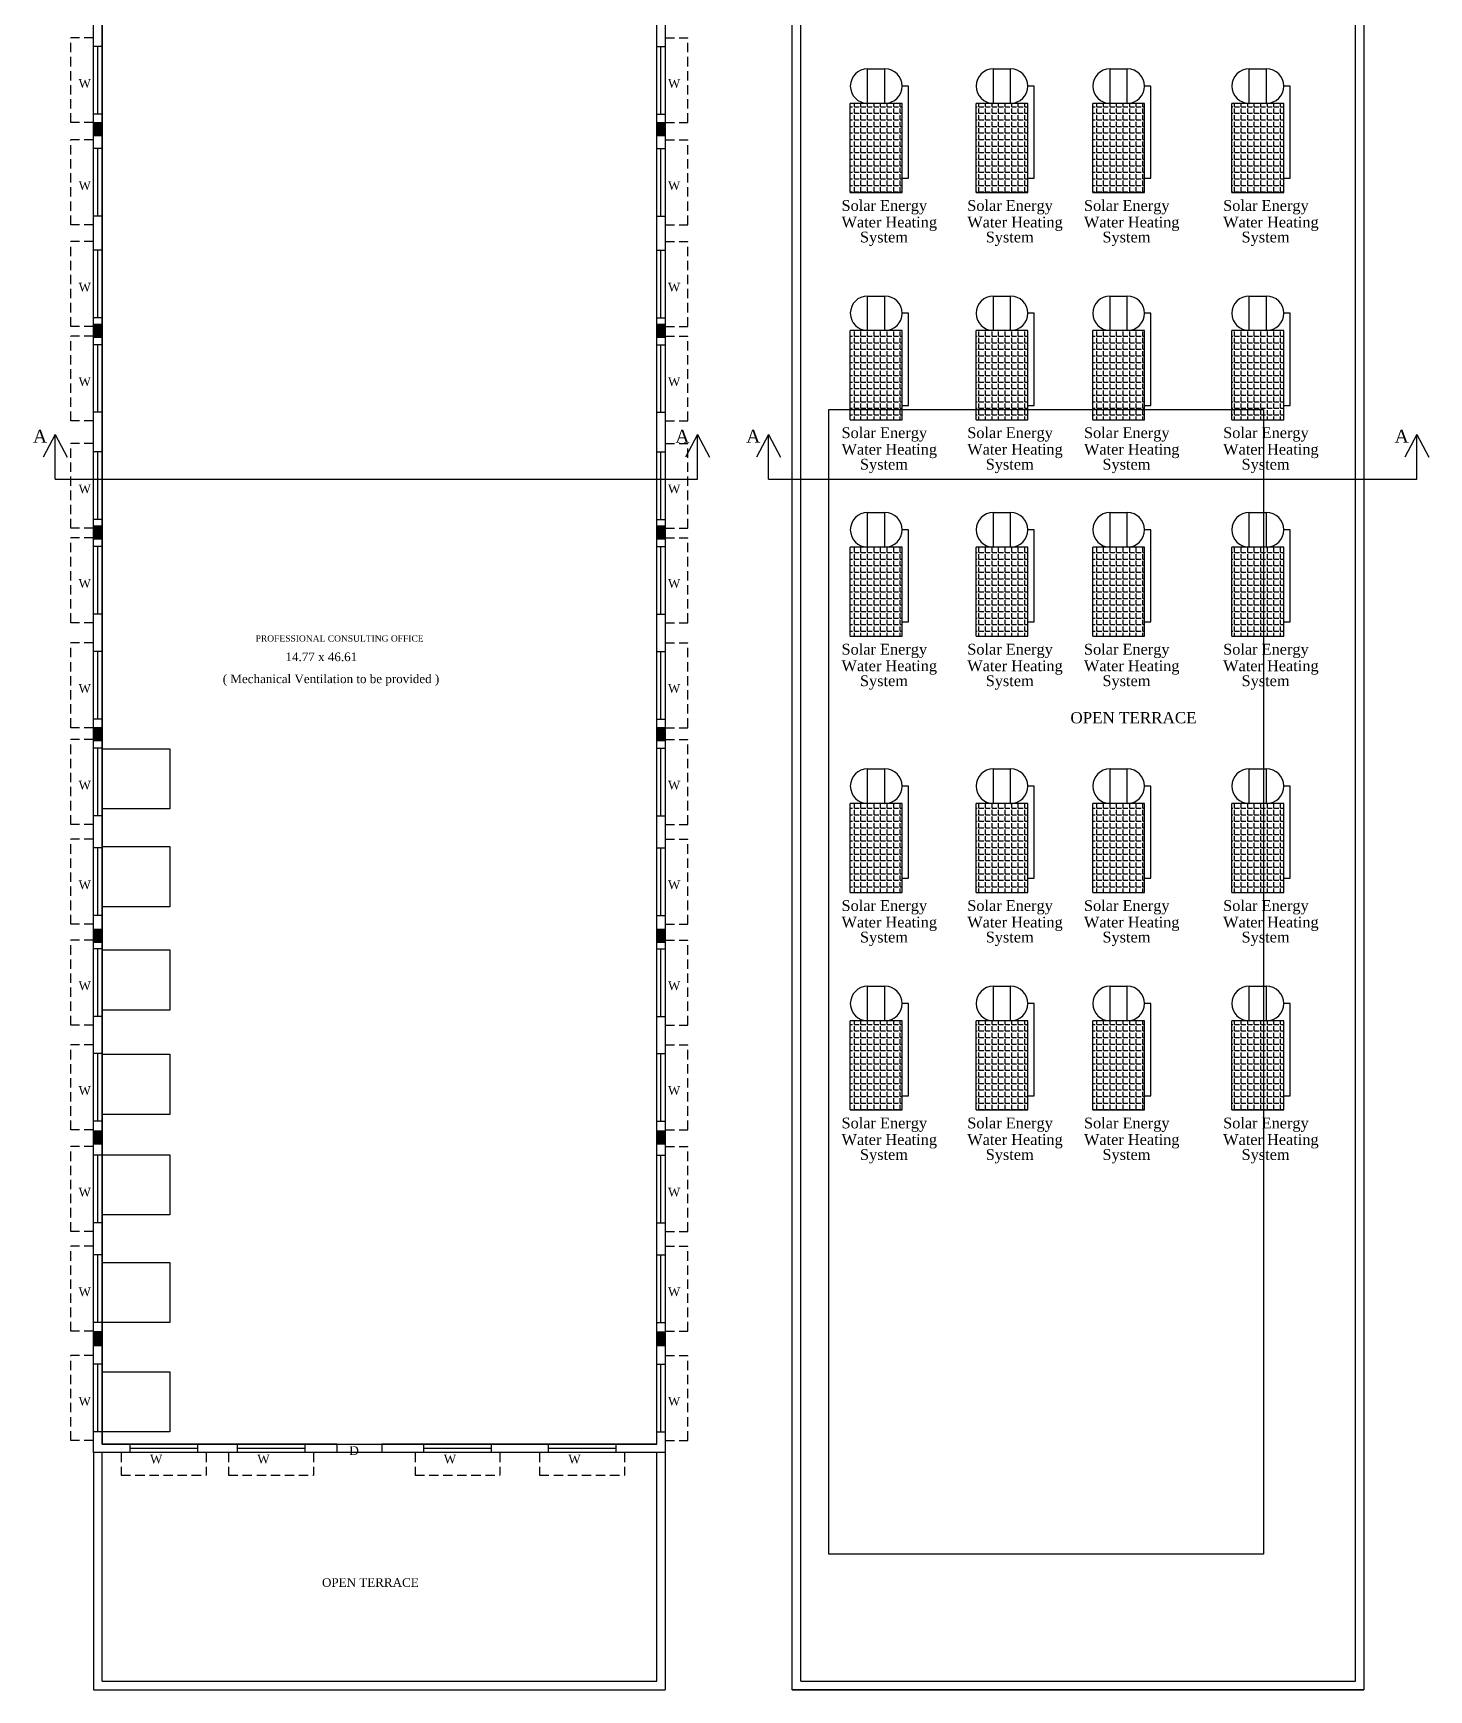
# Model space of a CAD drawing. Header units: metres. Extents: x 3520 to 17931, y 2577 to 6638.
# Drawn here: x 3589.89 to 3627.07, y 2625.92 to 2670.05 of the extents above; entities that cross this region are included whole.
import ezdxf

# ---------------------------------------------------------------- set-up
doc = ezdxf.new("R2010")
doc.units = ezdxf.units.M
doc.header["$MEASUREMENT"] = 0
doc.linetypes.add('DASHED2', pattern=[0.375, 0.25, -0.125])
for name, color, linetype in [('BLK_1_FLR_3_AC_ROOM_1', 7, 'Continuous'), ('BLK_1_FLR_3_BLT_UP_AREA', 7, 'Continuous'), ('BLK_1_FLR_3_CARPET_AREA', 7, 'Continuous'), ('BLK_1_FLR_3_ROOM_1_LIGHT_VENTILATION_1', 7, 'Continuous'), ('BLK_1_FLR_3_ROOM_1_LIGHT_VENTILATION_2', 7, 'Continuous'), ('BLK_1_FLR_3_ROOM_1_LIGHT_VENTILATION_3', 7, 'Continuous'), ('BLK_1_FLR_3_ROOM_1_LIGHT_VENTILATION_4', 7, 'Continuous'), ('BLK_1_FLR_3_ROOM_1_LIGHT_VENTILATION_5', 7, 'Continuous'), ('BLK_1_FLR_3_ROOM_1_LIGHT_VENTILATION_6', 7, 'Continuous'), ('BLK_1_FLR_3_ROOM_1_LIGHT_VENTILATION_7', 7, 'Continuous'), ('BLK_1_FLR_4_ROOF_AREA', 7, 'Continuous'), ('SOLAR_PANEL', 3, 'Continuous')]:
    doc.layers.add(name, color=color, linetype=linetype)
doc.styles.add('ANAND', font='times.ttf')
doc.styles.get("Standard").update_dxf_attribs({"font": 'times.ttf'})

# ---------------------------------------------------------------- blocks, each defined once
blk = doc.blocks.new('k')
at = {"ltscale": 0.23}
h = blk.add_hatch(dxfattribs=at)
h.set_pattern_fill('ANGLE', color=0, scale=0.02, style=0)
h.set_pattern_definition([(0, (0, -4.89214), (0, 0.1397), [0.1016, -0.0381]), (90, (0, -4.89214), (-0.1397, 0), [0.1016, -0.0381])])
h.paths.add_polyline_path([(7036.767, 1684.033), (7035.663, 1684.033), (7035.663, 1682.133), (7036.767, 1682.133)])
at = {"color": 0}
for p, q in [((7036.031, 1684.769), (7036.399, 1684.769)), ((7036.031, 1684.033), (7036.031, 1684.769)), ((7036.399, 1684.033), (7036.399, 1684.769)), ((7036.901, 1684.401), (7036.767, 1684.401)), ((7036.901, 1682.437), (7036.901, 1684.401)), ((7036.767, 1684.033), (7035.663, 1684.033)), ((7035.663, 1682.133), (7035.663, 1684.033)), ((7036.767, 1682.133), (7036.767, 1684.033)), ((7036.767, 1682.437), (7036.901, 1682.437))]:
    blk.add_line(p, q, dxfattribs=at)
at = {"color": 0, "linetype": 'ByBlock'}
blk.add_line((7035.663, 1682.133), (7036.767, 1682.133), dxfattribs=at)
at = {"color": 0}
for centre, start, end in [((7036.031, 1684.401), 90, 270), ((7036.399, 1684.401), 270, 90)]:
    blk.add_arc(centre, 0.368, start, end, dxfattribs=at)
at = {"color": 0, "style": 'ANAND'}
for s, p in [('Solar Energy ', (7035.476, 1681.741)), ('Water Heating ', (7035.476, 1681.388)), ('System', (7035.869, 1681.069))]:
    blk.add_text(s, height=0.23, rotation=0.0024, dxfattribs=at).set_placement(p)

msp = doc.modelspace()

# ---------------------------------------------------------------- hatches: boundary and pattern name
h = msp.add_hatch(color=256)
h.paths.add_polyline_path([(3591.728, 2667.684), (3591.613, 2667.684), (3591.613, 2667.417), (3591.728, 2667.417)])
h.paths.add_polyline_path([(3591.613, 2667.684), (3591.499, 2667.684), (3591.499, 2667.417), (3591.613, 2667.417)])
h.paths.add_polyline_path([(3591.728, 2667.417), (3591.613, 2667.417), (3591.613, 2667.303), (3591.728, 2667.303)])
h.paths.add_polyline_path([(3591.613, 2667.417), (3591.499, 2667.417), (3591.499, 2667.303), (3591.613, 2667.303)])
h = msp.add_hatch(color=256)
h.paths.add_polyline_path([(3606.73, 2667.684), (3606.616, 2667.684), (3606.616, 2667.417), (3606.73, 2667.417)])
h.paths.add_polyline_path([(3606.616, 2667.684), (3606.502, 2667.684), (3606.502, 2667.417), (3606.616, 2667.417)])
h.paths.add_polyline_path([(3606.73, 2667.417), (3606.616, 2667.417), (3606.616, 2667.303), (3606.73, 2667.303)])
h.paths.add_polyline_path([(3606.616, 2667.417), (3606.502, 2667.417), (3606.502, 2667.303), (3606.616, 2667.303)])
h = msp.add_hatch(color=256)
h.paths.add_polyline_path([(3591.728, 2662.312), (3591.613, 2662.312), (3591.613, 2662.045), (3591.728, 2662.045)])
h.paths.add_polyline_path([(3591.613, 2662.312), (3591.499, 2662.312), (3591.499, 2662.045), (3591.613, 2662.045)])
h.paths.add_polyline_path([(3591.728, 2662.045), (3591.613, 2662.045), (3591.613, 2661.931), (3591.728, 2661.931)])
h.paths.add_polyline_path([(3591.613, 2662.045), (3591.499, 2662.045), (3591.499, 2661.931), (3591.613, 2661.931)])
h = msp.add_hatch(color=256)
h.paths.add_polyline_path([(3606.73, 2662.312), (3606.616, 2662.312), (3606.616, 2662.045), (3606.73, 2662.045)])
h.paths.add_polyline_path([(3606.616, 2662.312), (3606.501, 2662.312), (3606.501, 2662.045), (3606.616, 2662.045)])
h.paths.add_polyline_path([(3606.73, 2662.045), (3606.616, 2662.045), (3606.616, 2661.931), (3606.73, 2661.931)])
h.paths.add_polyline_path([(3606.616, 2662.045), (3606.501, 2662.045), (3606.501, 2661.931), (3606.616, 2661.931)])
h = msp.add_hatch(color=256)
h.paths.add_polyline_path([(3591.728, 2656.94), (3591.613, 2656.94), (3591.613, 2656.673), (3591.728, 2656.673)])
h.paths.add_polyline_path([(3591.613, 2656.94), (3591.499, 2656.94), (3591.499, 2656.673), (3591.613, 2656.673)])
h.paths.add_polyline_path([(3591.728, 2656.673), (3591.613, 2656.673), (3591.613, 2656.559), (3591.728, 2656.559)])
h.paths.add_polyline_path([(3591.613, 2656.673), (3591.499, 2656.673), (3591.499, 2656.559), (3591.613, 2656.559)])
h = msp.add_hatch(color=256)
h.paths.add_polyline_path([(3606.73, 2656.94), (3606.616, 2656.94), (3606.616, 2656.673), (3606.73, 2656.673)])
h.paths.add_polyline_path([(3606.616, 2656.94), (3606.502, 2656.94), (3606.502, 2656.673), (3606.616, 2656.673)])
h.paths.add_polyline_path([(3606.73, 2656.673), (3606.616, 2656.673), (3606.616, 2656.559), (3606.73, 2656.559)])
h.paths.add_polyline_path([(3606.616, 2656.673), (3606.502, 2656.673), (3606.502, 2656.559), (3606.616, 2656.559)])
h = msp.add_hatch(color=256)
h.paths.add_polyline_path([(3591.728, 2651.568), (3591.613, 2651.568), (3591.613, 2651.301), (3591.728, 2651.301)])
h.paths.add_polyline_path([(3591.613, 2651.568), (3591.499, 2651.568), (3591.499, 2651.301), (3591.613, 2651.301)])
h.paths.add_polyline_path([(3591.728, 2651.301), (3591.613, 2651.301), (3591.613, 2651.187), (3591.728, 2651.187)])
h.paths.add_polyline_path([(3591.613, 2651.301), (3591.499, 2651.301), (3591.499, 2651.187), (3591.613, 2651.187)])
h = msp.add_hatch(color=256)
h.paths.add_polyline_path([(3606.73, 2651.568), (3606.616, 2651.568), (3606.616, 2651.301), (3606.73, 2651.301)])
h.paths.add_polyline_path([(3606.616, 2651.568), (3606.501, 2651.568), (3606.501, 2651.301), (3606.616, 2651.301)])
h.paths.add_polyline_path([(3606.73, 2651.301), (3606.616, 2651.301), (3606.616, 2651.187), (3606.73, 2651.187)])
h.paths.add_polyline_path([(3606.616, 2651.301), (3606.501, 2651.301), (3606.501, 2651.187), (3606.616, 2651.187)])
h = msp.add_hatch(color=256)
h.paths.add_polyline_path([(3591.728, 2646.195), (3591.613, 2646.195), (3591.613, 2645.929), (3591.728, 2645.929)])
h.paths.add_polyline_path([(3591.613, 2646.195), (3591.499, 2646.195), (3591.499, 2645.929), (3591.613, 2645.929)])
h.paths.add_polyline_path([(3591.728, 2645.929), (3591.613, 2645.929), (3591.613, 2645.815), (3591.728, 2645.815)])
h.paths.add_polyline_path([(3591.613, 2645.929), (3591.499, 2645.929), (3591.499, 2645.815), (3591.613, 2645.815)])
h = msp.add_hatch(color=256)
h.paths.add_polyline_path([(3606.73, 2646.195), (3606.616, 2646.195), (3606.616, 2645.929), (3606.73, 2645.929)])
h.paths.add_polyline_path([(3606.616, 2646.195), (3606.502, 2646.195), (3606.502, 2645.929), (3606.616, 2645.929)])
h.paths.add_polyline_path([(3606.73, 2645.929), (3606.616, 2645.929), (3606.616, 2645.815), (3606.73, 2645.815)])
h.paths.add_polyline_path([(3606.616, 2645.929), (3606.502, 2645.929), (3606.502, 2645.815), (3606.616, 2645.815)])
h = msp.add_hatch(color=256)
h.paths.add_polyline_path([(3591.728, 2640.823), (3591.613, 2640.823), (3591.613, 2640.557), (3591.728, 2640.557)])
h.paths.add_polyline_path([(3591.613, 2640.823), (3591.499, 2640.823), (3591.499, 2640.557), (3591.613, 2640.557)])
h.paths.add_polyline_path([(3591.728, 2640.557), (3591.613, 2640.557), (3591.613, 2640.443), (3591.728, 2640.443)])
h.paths.add_polyline_path([(3591.613, 2640.557), (3591.499, 2640.557), (3591.499, 2640.443), (3591.613, 2640.443)])
h = msp.add_hatch(color=256)
h.paths.add_polyline_path([(3606.73, 2640.823), (3606.616, 2640.823), (3606.616, 2640.557), (3606.73, 2640.557)])
h.paths.add_polyline_path([(3606.616, 2640.823), (3606.502, 2640.823), (3606.502, 2640.557), (3606.616, 2640.557)])
h.paths.add_polyline_path([(3606.73, 2640.557), (3606.616, 2640.557), (3606.616, 2640.443), (3606.73, 2640.443)])
h.paths.add_polyline_path([(3606.616, 2640.557), (3606.502, 2640.557), (3606.502, 2640.443), (3606.616, 2640.443)])
h = msp.add_hatch(color=256)
h.paths.add_polyline_path([(3591.728, 2635.451), (3591.613, 2635.451), (3591.613, 2635.185), (3591.728, 2635.185)])
h.paths.add_polyline_path([(3591.613, 2635.451), (3591.499, 2635.451), (3591.499, 2635.185), (3591.613, 2635.185)])
h.paths.add_polyline_path([(3591.728, 2635.185), (3591.613, 2635.185), (3591.613, 2635.07), (3591.728, 2635.07)])
h.paths.add_polyline_path([(3591.613, 2635.185), (3591.499, 2635.185), (3591.499, 2635.07), (3591.613, 2635.07)])
h = msp.add_hatch(color=256)
h.paths.add_polyline_path([(3606.73, 2635.451), (3606.616, 2635.451), (3606.616, 2635.185), (3606.73, 2635.185)])
h.paths.add_polyline_path([(3606.616, 2635.451), (3606.502, 2635.451), (3606.502, 2635.185), (3606.616, 2635.185)])
h.paths.add_polyline_path([(3606.73, 2635.185), (3606.616, 2635.185), (3606.616, 2635.07), (3606.73, 2635.07)])
h.paths.add_polyline_path([(3606.616, 2635.185), (3606.502, 2635.185), (3606.502, 2635.07), (3606.616, 2635.07)])

# ---------------------------------------------------------------- linework, layer by layer
for p, q in [((3591.499, 2632.237), (3591.499, 2685.621)), ((3591.728, 2632.466), (3591.728, 2685.393)), ((3606.73, 2685.621), (3606.73, 2625.917)), ((3610.112, 2625.917), (3610.112, 2685.621)), ((3610.341, 2626.147), (3610.341, 2685.393)), ((3625.343, 2685.621), (3625.343, 2625.917)), ((3606.502, 2632.466), (3606.502, 2679.072)), ((3606.502, 2632.466), (3606.502, 2679.072)), ((3625.115, 2626.147), (3625.115, 2679.072)), ((3625.115, 2626.147), (3625.115, 2679.072)), ((3591.728, 2669.699), (3591.499, 2669.699)), ((3591.613, 2667.899), (3591.613, 2669.699)), ((3606.502, 2669.699), (3606.73, 2669.699)), ((3606.616, 2667.899), (3606.616, 2669.699)), ((3591.728, 2667.899), (3591.499, 2667.899)), ((3606.502, 2667.899), (3606.73, 2667.899)), ((3591.728, 2666.978), (3591.499, 2666.978)), ((3591.613, 2665.178), (3591.613, 2666.978)), ((3606.502, 2666.978), (3606.73, 2666.978)), ((3606.616, 2665.178), (3606.616, 2666.978)), ((3591.728, 2665.178), (3591.499, 2665.178)), ((3606.502, 2665.178), (3606.73, 2665.178)), ((3591.728, 2664.27), (3591.499, 2664.27)), ((3591.613, 2662.47), (3591.613, 2664.27)), ((3606.502, 2664.27), (3606.73, 2664.27)), ((3606.616, 2662.47), (3606.616, 2664.27)), ((3591.728, 2662.47), (3591.499, 2662.47)), ((3606.502, 2662.47), (3606.73, 2662.47)), ((3591.728, 2661.753), (3591.499, 2661.753)), ((3591.613, 2659.953), (3591.613, 2661.753)), ((3606.502, 2661.753), (3606.73, 2661.753)), ((3606.616, 2659.953), (3606.616, 2661.753)), ((3591.728, 2659.953), (3591.499, 2659.953)), ((3606.502, 2659.953), (3606.73, 2659.953)), ((3590.479, 2659.359), (3590.16, 2658.761)), ((3590.479, 2658.167), (3590.479, 2659.359)), ((3590.479, 2659.359), (3590.798, 2658.761)), ((3607.593, 2659.359), (3607.273, 2658.761)), ((3607.593, 2658.167), (3607.593, 2659.359)), ((3607.593, 2659.359), (3607.912, 2658.761)), ((3609.48, 2659.359), (3609.161, 2658.761)), ((3609.48, 2658.167), (3609.48, 2659.359)), ((3609.48, 2659.359), (3609.8, 2658.761)), ((3626.754, 2659.359), (3626.435, 2658.761)), ((3626.754, 2658.167), (3626.754, 2659.359)), ((3626.754, 2659.359), (3627.073, 2658.761)), ((3591.728, 2658.895), (3591.499, 2658.895)), ((3591.613, 2657.095), (3591.613, 2658.895)), ((3606.502, 2658.895), (3606.73, 2658.895)), ((3606.616, 2657.095), (3606.616, 2658.895)), ((3590.479, 2658.167), (3607.593, 2658.167)), ((3609.48, 2658.167), (3626.754, 2658.167)), ((3591.728, 2657.095), (3591.499, 2657.095)), ((3606.502, 2657.095), (3606.73, 2657.095)), ((3591.728, 2656.378), (3591.499, 2656.378)), ((3591.613, 2654.578), (3591.613, 2656.378)), ((3606.502, 2656.378), (3606.73, 2656.378)), ((3606.616, 2654.578), (3606.616, 2656.378)), ((3591.728, 2654.578), (3591.499, 2654.578)), ((3606.502, 2654.578), (3606.73, 2654.578)), ((3591.728, 2653.58), (3591.499, 2653.58)), ((3591.613, 2651.78), (3591.613, 2653.58)), ((3606.502, 2653.58), (3606.73, 2653.58)), ((3606.616, 2651.78), (3606.616, 2653.58)), ((3591.728, 2651.78), (3591.499, 2651.78)), ((3606.502, 2651.78), (3606.73, 2651.78)), ((3591.728, 2651.003), (3591.499, 2651.003)), ((3591.613, 2649.203), (3591.613, 2651.003)), ((3606.502, 2651.003), (3606.73, 2651.003)), ((3606.616, 2649.203), (3606.616, 2651.003)), ((3591.728, 2649.203), (3591.499, 2649.203)), ((3606.502, 2649.203), (3606.73, 2649.203)), ((3591.728, 2648.348), (3591.499, 2648.348)), ((3591.613, 2646.548), (3591.613, 2648.348)), ((3606.502, 2648.348), (3606.73, 2648.348)), ((3606.616, 2646.548), (3606.616, 2648.348)), ((3591.728, 2646.548), (3591.499, 2646.548)), ((3606.502, 2646.548), (3606.73, 2646.548)), ((3591.728, 2645.658), (3591.499, 2645.658)), ((3591.613, 2643.858), (3591.613, 2645.658)), ((3606.502, 2645.658), (3606.73, 2645.658)), ((3606.616, 2643.858), (3606.616, 2645.658)), ((3591.728, 2643.858), (3591.499, 2643.858)), ((3606.502, 2643.858), (3606.73, 2643.858)), ((3591.728, 2642.869), (3591.499, 2642.869)), ((3591.613, 2641.069), (3591.613, 2642.869)), ((3606.502, 2642.869), (3606.73, 2642.869)), ((3606.616, 2641.069), (3606.616, 2642.869)), ((3591.728, 2641.069), (3591.499, 2641.069)), ((3606.502, 2641.069), (3606.73, 2641.069)), ((3591.728, 2640.16), (3591.499, 2640.16)), ((3591.613, 2638.36), (3591.613, 2640.16)), ((3606.502, 2640.16), (3606.73, 2640.16)), ((3606.616, 2638.36), (3606.616, 2640.16)), ((3591.728, 2638.36), (3591.499, 2638.36)), ((3606.502, 2638.36), (3606.73, 2638.36)), ((3591.728, 2637.505), (3591.499, 2637.505)), ((3591.613, 2635.705), (3591.613, 2637.505)), ((3606.502, 2637.505), (3606.73, 2637.505)), ((3606.616, 2635.705), (3606.616, 2637.505)), ((3591.728, 2635.705), (3591.499, 2635.705)), ((3591.728, 2635.451), (3591.499, 2635.451)), ((3591.728, 2635.451), (3591.499, 2635.451)), ((3591.728, 2635.451), (3591.499, 2635.451)), ((3606.502, 2635.705), (3606.73, 2635.705)), ((3606.502, 2635.451), (3606.73, 2635.451)), ((3606.502, 2635.451), (3606.73, 2635.451)), ((3591.728, 2634.591), (3591.499, 2634.591)), ((3591.613, 2632.791), (3591.613, 2634.591)), ((3606.502, 2634.591), (3606.73, 2634.591)), ((3606.616, 2632.791), (3606.616, 2634.591)), ((3591.728, 2632.791), (3591.499, 2632.791)), ((3597.977, 2632.466), (3591.728, 2632.466)), ((3592.468, 2632.466), (3592.468, 2632.237)), ((3594.268, 2632.466), (3594.268, 2632.237)), ((3595.326, 2632.466), (3595.326, 2632.237)), ((3597.126, 2632.466), (3597.126, 2632.237)), ((3597.977, 2632.466), (3597.977, 2632.237)), ((3606.502, 2632.466), (3599.177, 2632.466)), ((3599.177, 2632.466), (3599.177, 2632.237)), ((3600.294, 2632.466), (3600.294, 2632.237)), ((3602.094, 2632.466), (3602.094, 2632.237)), ((3603.613, 2632.466), (3603.613, 2632.237)), ((3605.413, 2632.466), (3605.413, 2632.237)), ((3606.502, 2632.791), (3606.73, 2632.791)), ((3597.977, 2632.237), (3591.499, 2632.237)), ((3591.499, 2632.237), (3591.499, 2625.917)), ((3591.728, 2626.147), (3591.728, 2632.237)), ((3592.468, 2632.352), (3594.268, 2632.352)), ((3595.326, 2632.352), (3597.126, 2632.352)), ((3606.73, 2632.237), (3599.177, 2632.237)), ((3600.294, 2632.352), (3602.094, 2632.352)), ((3603.613, 2632.352), (3605.413, 2632.352)), ((3606.502, 2626.147), (3606.502, 2632.237)), ((3606.502, 2626.147), (3606.502, 2632.237)), ((3591.499, 2625.917), (3606.73, 2625.917)), ((3591.728, 2626.147), (3606.502, 2626.147)), ((3610.112, 2625.917), (3625.343, 2625.917)), ((3610.341, 2626.147), (3625.115, 2626.147))]:
    msp.add_line(p, q)
at = {"linetype": 'DASHED2'}
for p, q in [((3590.899, 2667.669), (3590.899, 2669.929)), ((3591.499, 2669.929), (3590.899, 2669.929)), ((3606.73, 2669.929), (3607.33, 2669.929)), ((3607.33, 2667.669), (3607.33, 2669.929)), ((3591.499, 2667.669), (3590.899, 2667.669)), ((3606.73, 2667.669), (3607.33, 2667.669)), ((3590.899, 2664.948), (3590.899, 2667.208)), ((3591.499, 2667.208), (3590.899, 2667.208)), ((3606.73, 2667.208), (3607.33, 2667.208)), ((3607.33, 2664.948), (3607.33, 2667.208)), ((3591.499, 2664.948), (3590.899, 2664.948)), ((3606.73, 2664.948), (3607.33, 2664.948)), ((3590.899, 2662.24), (3590.899, 2664.5)), ((3591.499, 2664.5), (3590.899, 2664.5)), ((3606.73, 2664.5), (3607.33, 2664.5)), ((3607.33, 2662.24), (3607.33, 2664.5)), ((3591.499, 2662.24), (3590.899, 2662.24)), ((3590.899, 2659.723), (3590.899, 2661.983)), ((3591.499, 2661.983), (3590.899, 2661.983)), ((3606.73, 2662.24), (3607.33, 2662.24)), ((3606.73, 2661.983), (3607.33, 2661.983)), ((3607.33, 2659.723), (3607.33, 2661.983)), ((3591.499, 2659.723), (3590.899, 2659.723)), ((3606.73, 2659.723), (3607.33, 2659.723)), ((3590.899, 2656.865), (3590.899, 2659.125)), ((3591.499, 2659.125), (3590.899, 2659.125)), ((3606.73, 2659.125), (3607.33, 2659.125)), ((3607.33, 2656.865), (3607.33, 2659.125)), ((3591.499, 2656.865), (3590.899, 2656.865)), ((3606.73, 2656.865), (3607.33, 2656.865)), ((3590.899, 2654.348), (3590.899, 2656.608)), ((3591.499, 2656.608), (3590.899, 2656.608)), ((3606.73, 2656.608), (3607.33, 2656.608)), ((3607.33, 2654.348), (3607.33, 2656.608)), ((3591.499, 2654.348), (3590.899, 2654.348)), ((3606.73, 2654.348), (3607.33, 2654.348)), ((3590.899, 2651.55), (3590.899, 2653.81)), ((3591.499, 2653.81), (3590.899, 2653.81)), ((3606.73, 2653.81), (3607.33, 2653.81)), ((3607.33, 2651.55), (3607.33, 2653.81)), ((3591.499, 2651.55), (3590.899, 2651.55)), ((3606.73, 2651.55), (3607.33, 2651.55)), ((3590.899, 2648.973), (3590.899, 2651.233)), ((3591.499, 2651.233), (3590.899, 2651.233)), ((3606.73, 2651.233), (3607.33, 2651.233)), ((3607.33, 2648.973), (3607.33, 2651.233)), ((3591.499, 2648.973), (3590.899, 2648.973)), ((3606.73, 2648.973), (3607.33, 2648.973)), ((3590.899, 2646.318), (3590.899, 2648.578)), ((3591.499, 2648.578), (3590.899, 2648.578)), ((3606.73, 2648.578), (3607.33, 2648.578)), ((3607.33, 2646.318), (3607.33, 2648.578)), ((3591.499, 2646.318), (3590.899, 2646.318)), ((3606.73, 2646.318), (3607.33, 2646.318)), ((3590.899, 2643.628), (3590.899, 2645.888)), ((3591.499, 2645.888), (3590.899, 2645.888)), ((3606.73, 2645.888), (3607.33, 2645.888)), ((3607.33, 2643.628), (3607.33, 2645.888)), ((3591.499, 2643.628), (3590.899, 2643.628)), ((3606.73, 2643.628), (3607.33, 2643.628)), ((3590.899, 2640.839), (3590.899, 2643.099)), ((3591.499, 2643.099), (3590.899, 2643.099)), ((3606.73, 2643.099), (3607.33, 2643.099)), ((3607.33, 2640.839), (3607.33, 2643.099)), ((3591.499, 2640.839), (3590.899, 2640.839)), ((3606.73, 2640.839), (3607.33, 2640.839)), ((3590.899, 2638.13), (3590.899, 2640.39)), ((3591.499, 2640.39), (3590.899, 2640.39)), ((3606.73, 2640.39), (3607.33, 2640.39)), ((3607.33, 2638.13), (3607.33, 2640.39)), ((3591.499, 2638.13), (3590.899, 2638.13)), ((3606.73, 2638.13), (3607.33, 2638.13)), ((3590.899, 2635.475), (3590.899, 2637.735)), ((3591.499, 2637.735), (3590.899, 2637.735)), ((3606.73, 2637.735), (3607.33, 2637.735)), ((3607.33, 2635.475), (3607.33, 2637.735)), ((3591.499, 2635.475), (3590.899, 2635.475)), ((3606.73, 2635.475), (3607.33, 2635.475)), ((3590.899, 2632.561), (3590.899, 2634.821)), ((3591.499, 2634.821), (3590.899, 2634.821)), ((3606.73, 2634.821), (3607.33, 2634.821)), ((3607.33, 2632.561), (3607.33, 2634.821)), ((3591.499, 2632.561), (3590.899, 2632.561)), ((3606.73, 2632.561), (3607.33, 2632.561)), ((3592.238, 2632.237), (3592.238, 2631.637)), ((3594.498, 2632.237), (3594.498, 2631.637)), ((3595.096, 2632.237), (3595.096, 2631.637)), ((3597.356, 2632.237), (3597.356, 2631.637)), ((3600.064, 2632.237), (3600.064, 2631.637)), ((3602.324, 2632.237), (3602.324, 2631.637)), ((3603.383, 2632.237), (3603.383, 2631.637)), ((3605.643, 2632.237), (3605.643, 2631.637)), ((3592.238, 2631.637), (3594.498, 2631.637)), ((3595.096, 2631.637), (3597.356, 2631.637)), ((3600.064, 2631.637), (3602.324, 2631.637)), ((3603.383, 2631.637), (3605.643, 2631.637))]:
    msp.add_line(p, q, dxfattribs=at)
at = {"layer": 'BLK_1_FLR_3_AC_ROOM_1', "color": 2}
msp.add_lwpolyline([(3606.502, 2672.623), (3591.728, 2672.623), (3591.728, 2632.466), (3606.502, 2632.466)], close=True, dxfattribs=at)
at = {"layer": 'BLK_1_FLR_3_BLT_UP_AREA', "color": 18}
msp.add_lwpolyline([(3606.73, 2632.237), (3591.499, 2632.237), (3591.499, 2685.621), (3606.73, 2685.621)], close=True, dxfattribs=at)
at = {"layer": 'BLK_1_FLR_3_CARPET_AREA', "color": 18}
msp.add_lwpolyline([(3606.502, 2672.623), (3591.728, 2672.623), (3591.728, 2632.466), (3606.502, 2632.466)], close=True, dxfattribs=at)
at = {"layer": 'BLK_1_FLR_3_ROOM_1_LIGHT_VENTILATION_1', "color": 2}
msp.add_lwpolyline([(3591.728, 2634.391), (3593.528, 2634.391), (3593.528, 2632.791), (3591.728, 2632.791)], close=True, dxfattribs=at)
at = {"layer": 'BLK_1_FLR_3_ROOM_1_LIGHT_VENTILATION_2', "color": 2}
msp.add_lwpolyline([(3591.728, 2637.305), (3593.528, 2637.305), (3593.528, 2635.705), (3591.728, 2635.705)], close=True, dxfattribs=at)
at = {"layer": 'BLK_1_FLR_3_ROOM_1_LIGHT_VENTILATION_3', "color": 2}
msp.add_lwpolyline([(3591.728, 2640.171), (3593.528, 2640.171), (3593.528, 2638.571), (3591.728, 2638.571)], close=True, dxfattribs=at)
at = {"layer": 'BLK_1_FLR_3_ROOM_1_LIGHT_VENTILATION_4', "color": 2}
msp.add_lwpolyline([(3591.728, 2642.849), (3593.528, 2642.849), (3593.528, 2641.249), (3591.728, 2641.249)], close=True, dxfattribs=at)
at = {"layer": 'BLK_1_FLR_3_ROOM_1_LIGHT_VENTILATION_5', "color": 2}
msp.add_lwpolyline([(3591.728, 2645.629), (3593.528, 2645.629), (3593.528, 2644.029), (3591.728, 2644.029)], close=True, dxfattribs=at)
at = {"layer": 'BLK_1_FLR_3_ROOM_1_LIGHT_VENTILATION_6', "color": 2}
msp.add_lwpolyline([(3591.728, 2648.382), (3593.528, 2648.382), (3593.528, 2646.782), (3591.728, 2646.782)], close=True, dxfattribs=at)
at = {"layer": 'BLK_1_FLR_3_ROOM_1_LIGHT_VENTILATION_7', "color": 2}
msp.add_lwpolyline([(3591.728, 2650.985), (3593.528, 2650.985), (3593.528, 2649.385), (3591.728, 2649.385)], close=True, dxfattribs=at)
at = {"layer": 'BLK_1_FLR_4_ROOF_AREA', "color": 54}
msp.add_lwpolyline([(3610.112, 2685.621), (3625.343, 2685.621), (3625.343, 2625.917), (3610.112, 2625.917)], close=True, dxfattribs=at)
at = {"layer": 'SOLAR_PANEL', "color": 3}
msp.add_lwpolyline([(3611.088, 2660.03), (3622.667, 2660.03), (3622.667, 2629.535), (3611.088, 2629.535)], close=True, dxfattribs=at)

# ---------------------------------------------------------------- block references
at = {"color": 0, "xscale": 1.25, "yscale": 1.25, "zscale": 1.25}
for p in [(-5182.918, 563.142), (-5179.568, 563.142), (-5176.459, 563.142), (-5172.752, 563.142), (-5182.918, 557.089), (-5179.568, 557.089), (-5176.459, 557.089), (-5172.752, 557.089), (-5182.918, 551.321), (-5179.568, 551.321), (-5176.459, 551.321), (-5172.752, 551.321), (-5182.918, 544.492), (-5179.568, 544.492), (-5176.459, 544.492), (-5172.752, 544.492), (-5182.918, 538.699), (-5179.568, 538.699), (-5176.459, 538.699), (-5172.752, 538.699)]:
    msp.add_blockref('k', p, dxfattribs=at)

# ---------------------------------------------------------------- texts
for s, height, p in [('W', 0.23, (3591.102, 2668.601)), ('W', 0.23, (3591.102, 2665.88)), ('W', 0.23, (3591.102, 2663.172)), ('W', 0.23, (3591.102, 2660.655)), ('A', 0.345, (3589.886, 2659.143)), ('A', 0.345, (3606.999, 2659.143)), ('A', 0.345, (3608.887, 2659.143)), ('A', 0.345, (3626.161, 2659.143)), ('W', 0.23, (3591.102, 2657.797)), ('W', 0.23, (3591.102, 2655.28)), ('PROFESSIONAL CONSULTING OFFICE', 0.16769, (3595.818, 2653.844)), ('14.77 x 46.61', 0.23, (3596.613, 2653.323)), ('W', 0.23, (3591.102, 2652.482)), ('( Mechanical Ventilation to be provided )', 0.23, (3594.942, 2652.737)), ('W', 0.23, (3591.102, 2649.905)), ('W', 0.23, (3591.102, 2647.25)), ('W', 0.23, (3591.102, 2644.56)), ('W', 0.23, (3591.102, 2641.771)), ('W', 0.23, (3591.102, 2639.062)), ('W', 0.23, (3591.102, 2636.407)), ('W', 0.23, (3591.102, 2633.493)), ('D', 0.23, (3598.315, 2632.177))]:
    msp.add_text(s, height=height).set_placement(p)
for p in [(3606.804, 2668.601), (3606.804, 2665.88), (3606.804, 2663.172), (3606.804, 2660.655), (3606.804, 2657.797), (3606.804, 2655.28), (3606.804, 2652.482), (3606.804, 2649.905), (3606.804, 2647.25), (3606.804, 2644.56), (3606.804, 2641.771), (3606.804, 2639.062), (3606.804, 2636.407), (3606.804, 2633.493), (3593.005, 2631.951), (3595.863, 2631.951), (3600.831, 2631.951), (3604.149, 2631.951)]:
    msp.add_text('W', height=0.23, rotation=360).set_placement(p)
for insert, char_height, width, attachment_point in [((3620.885, 2651.966), 0.3, 9.83219, 3), ((3597.586, 2628.891), 0.23, 6.78174, 1)]:
    msp.add_mtext('OPEN TERRACE', dxfattribs=dict(insert=insert, char_height=char_height, width=width, attachment_point=attachment_point))

doc.saveas('drawing.dxf')
